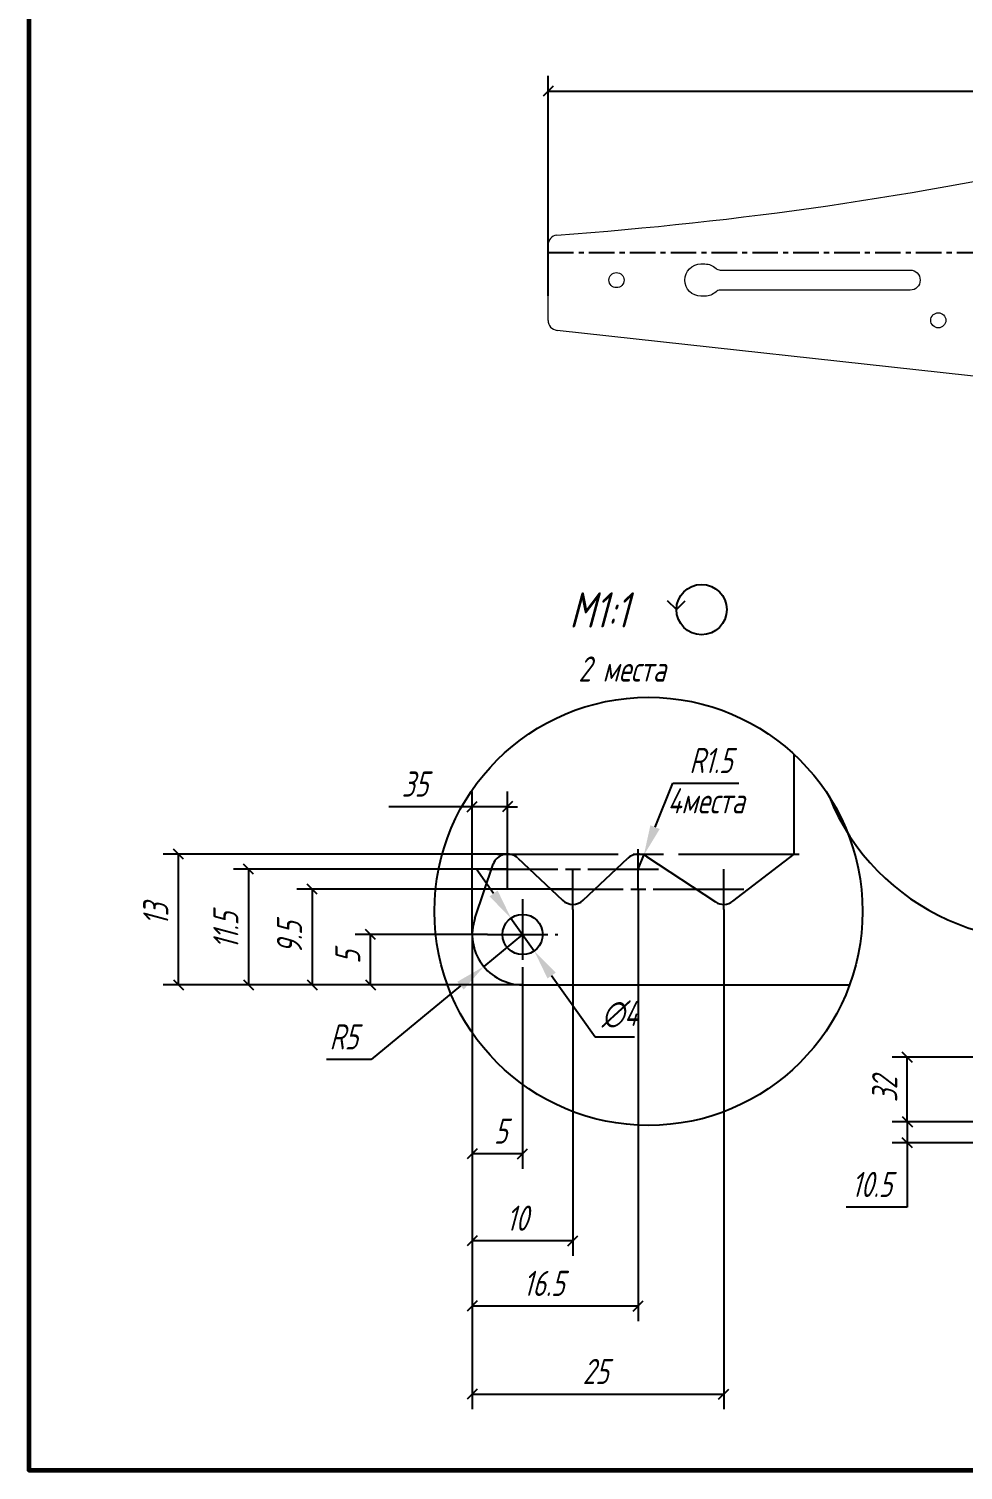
# Model space of a CAD drawing. Header units: millimetres. Extents: x -1663 to 315, y -5077 to -2701.
# Drawn here: x -1663.4 to -1570.5, y -2987.7 to -2844.4 of the extents above; entities that cross this region are included whole.
import ezdxf

# ---------------------------------------------------------------- set-up
doc = ezdxf.new("R2010")
doc.units = ezdxf.units.MM
for name, pattern in [('AM_ISO08W050', [18, 12, -1.5, 3, -1.5]), ('AM_ISO08W050x2', [9, 6, -0.75, 1.5, -0.75]), ('CENTERX2', [20.32, 12.7, -2.54, 2.54, -2.54])]:
    doc.linetypes.add(name, pattern=pattern)
for name, color, linetype, lineweight in [('AM_5', 92, 'Continuous', 25), ('AM_7', 4, 'AM_ISO08W050', 25), ('Print', 5, 'Continuous', 60)]:
    doc.layers.add(name, color=color, linetype=linetype, lineweight=lineweight)
doc.styles.add('STYLE25', font='simplex.shx', dxfattribs={"width": 0.7, "oblique": 15, "height": 2.5})
doc.styles.add('STYLE35', font='simplex.shx', dxfattribs={"width": 0.7, "oblique": 15, "height": 3.5})
doc.dimstyles.new('M1-10$0', dxfattribs={"dimtxt": 3.5, "dimasz": 1, "dimexe": 1.5, "dimexo": 0, "dimgap": 1, "dimtad": 3, "dimtoh": 1, "dimlfac": 10, "dimrnd": 0.1, "dimdsep": 46, "dimtxsty": 'STYLE25', "dimblk1": 'OBLIQUE', "dimblk2": 'OBLIQUE', "dimsah": 1, "dimcen": -2, "dimclrd": 3, "dimclre": 3, "dimclrt": 2, "dimadec": 0, "dimazin": 0, "dimtp": 0.25, "dimtm": 0.25, "dimtfac": 0.6, "dimtmove": 0, "dimatfit": 0, "dimldrblk": 'OBLIQUE', "dimfxl": 0, "dimtvp": 1, "dimtolj": 1, "dimlwd": -1, "dimlwe": -1, "dimarcsym": 0})
doc.dimstyles.new('M1-10$3', dxfattribs={"dimtxt": 3.5, "dimasz": 3, "dimexe": 2, "dimexo": 0, "dimgap": 1, "dimtad": 1, "dimtoh": 1, "dimlfac": 10, "dimrnd": 0.1, "dimdsep": 46, "dimtxsty": 'STYLE25', "dimcen": 2, "dimclrd": 3, "dimclre": 3, "dimclrt": 2, "dimadec": 0, "dimazin": 0, "dimtp": 0.25, "dimtm": 0.25, "dimtfac": 0.6, "dimtmove": 0, "dimatfit": 0, "dimldrblk": 'DOTSMALL', "dimfxl": 0, "dimtvp": 1, "dimtolj": 1, "dimlwd": -1, "dimlwe": -1, "dimarcsym": 0})
doc.dimstyles.new('M1-10$4', dxfattribs={"dimtxt": 3.5, "dimasz": 3, "dimexe": 2, "dimexo": 0, "dimgap": 2, "dimtad": 1, "dimtoh": 1, "dimdec": 1, "dimlfac": 10, "dimrnd": 0.5, "dimdsep": 46, "dimtxsty": 'STYLE25', "dimblk1": 'OBLIQUE', "dimsah": 1, "dimcen": 2, "dimclrd": 3, "dimclre": 3, "dimclrt": 2, "dimadec": 0, "dimazin": 0, "dimtm": 1e-09, "dimtfac": 0.6, "dimtdec": 1, "dimtofl": 0, "dimtmove": 0, "dimatfit": 0, "dimldrblk": 'DOTSMALL', "dimfxl": 0, "dimtolj": 1, "dimlwd": -1, "dimlwe": -1, "dimarcsym": 0})

# ---------------------------------------------------------------- blocks, each defined once
blk = doc.blocks.new('*D984')
at = {"color": 3}
for p, q in [((-1601.11, -2923.8), (-1599.36, -2919.43)), ((-1599.36, -2919.43), (-1592.77, -2919.43)), ((-1602.79, -2927.98), (-1602.23, -2926.59))]:
    blk.add_line(p, q, dxfattribs=at)
blk.add_solid([(-1601.58, -2923.62), (-1600.65, -2923.99), (-1602.23, -2926.59)], dxfattribs=at)
at = {"layer": 'Defpoints', "color": 0}
for p in [(-1602.23, -2926.59), (-1602.79, -2927.98)]:
    blk.add_point(p, dxfattribs=at)
at = {"color": 2, "insert": (-1595.57, -2917.18), "char_height": 2.5, "attachment_point": 5, "style": 'STYLE25'}
blk.add_mtext('\\A1;R1.5', dxfattribs=at)
blk = doc.blocks.new('_DotSmall')
at = {"color": 0, "const_width": 0.5}
blk.add_lwpolyline([(-0.0625, 0, 1), (0.0625, 0, 1)], format="xyb", close=True, dxfattribs=at)
blk = doc.blocks.new('_OBLIQUE')
at = {"color": 0, "linetype": 'ByBlock'}
blk.add_line((-0.5, -0.5), (0.5, 0.5), dxfattribs=at)
blk = doc.blocks.new('*D985')
at = {"color": 3}
for p, q in [((-1594.29, -2931.98), (-1594.29, -2981.68)), ((-1619.29, -2934.48), (-1619.29, -2981.68)), ((-1619.29, -2980.18), (-1594.29, -2980.18))]:
    blk.add_line(p, q, dxfattribs=at)
at = {"layer": 'Defpoints', "color": 0}
for p in [(-1594.29, -2931.98), (-1619.29, -2934.48), (-1594.29, -2980.18)]:
    blk.add_point(p, dxfattribs=at)
at = {"color": 3, "rotation": 180}
blk.add_blockref('_OBLIQUE', (-1619.29, -2980.18), dxfattribs=at)
at = {"color": 3}
blk.add_blockref('_OBLIQUE', (-1594.29, -2980.18), dxfattribs=at)
at = {"color": 2, "insert": (-1607.03, -2977.93), "char_height": 2.5, "attachment_point": 5, "style": 'STYLE25'}
blk.add_mtext('\\A1;25', dxfattribs=at)
blk = doc.blocks.new('*D986')
at = {"color": 3}
for p, q in [((-1615.79, -2926.48), (-1650.01, -2926.48)), ((-1648.51, -2939.48), (-1648.51, -2926.48)), ((-1614.29, -2939.48), (-1650.01, -2939.48))]:
    blk.add_line(p, q, dxfattribs=at)
at = {"layer": 'Defpoints', "color": 0}
for p in [(-1648.51, -2926.48), (-1615.79, -2926.48), (-1614.29, -2939.48)]:
    blk.add_point(p, dxfattribs=at)
at = {"color": 3}
for p, rotation in [((-1648.51, -2926.48), 90), ((-1648.51, -2939.48), 270)]:
    blk.add_blockref('_OBLIQUE', p, dxfattribs=dict(at, rotation=rotation))
at = {"color": 2, "insert": (-1650.76, -2932.49), "char_height": 2.5, "attachment_point": 5, "rotation": 90, "style": 'STYLE25'}
blk.add_mtext('\\A1;13', dxfattribs=at)
blk = doc.blocks.new('*D987')
at = {"color": 3}
for p, q in [((-1615.79, -2927.98), (-1643.04, -2927.98)), ((-1641.54, -2927.98), (-1641.54, -2939.48)), ((-1614.29, -2939.48), (-1643.04, -2939.48))]:
    blk.add_line(p, q, dxfattribs=at)
at = {"layer": 'Defpoints', "color": 0}
for p in [(-1615.79, -2927.98), (-1641.54, -2939.48), (-1614.29, -2939.48)]:
    blk.add_point(p, dxfattribs=at)
at = {"color": 3}
for p, rotation in [((-1641.54, -2927.98), 90), ((-1641.54, -2939.48), 270)]:
    blk.add_blockref('_OBLIQUE', p, dxfattribs=dict(at, rotation=rotation))
at = {"color": 2, "insert": (-1643.79, -2934.1), "char_height": 2.5, "attachment_point": 5, "rotation": 90, "style": 'STYLE25'}
blk.add_mtext('\\A1;11.5', dxfattribs=at)
blk = doc.blocks.new('*D988')
at = {"color": 3}
for p, q in [((-1619.29, -2934.48), (-1619.29, -2957.78)), ((-1614.29, -2937.98), (-1614.29, -2957.78)), ((-1614.29, -2956.28), (-1619.29, -2956.28))]:
    blk.add_line(p, q, dxfattribs=at)
at = {"layer": 'Defpoints', "color": 0}
for p in [(-1619.29, -2934.48), (-1614.29, -2937.98), (-1619.29, -2956.28)]:
    blk.add_point(p, dxfattribs=at)
at = {"color": 3, "rotation": 180}
blk.add_blockref('_OBLIQUE', (-1619.29, -2956.28), dxfattribs=at)
at = {"color": 3}
blk.add_blockref('_OBLIQUE', (-1614.29, -2956.28), dxfattribs=at)
at = {"color": 2, "insert": (-1616.47, -2954.03), "char_height": 2.5, "attachment_point": 5, "style": 'STYLE25'}
blk.add_mtext('\\A1;5', dxfattribs=at)
blk = doc.blocks.new('*D989')
at = {"color": 3}
for p, q in [((-1617.17, -2930.4), (-1618.91, -2927.95)), ((-1615.44, -2932.85), (-1613.13, -2936.11)), ((-1611.4, -2938.56), (-1607.08, -2944.66)), ((-1607.08, -2944.66), (-1603.16, -2944.66))]:
    blk.add_line(p, q, dxfattribs=at)
for points in [[(-1616.77, -2930.11), (-1617.58, -2930.69), (-1615.44, -2932.85)], [(-1610.99, -2938.27), (-1611.81, -2938.85), (-1613.13, -2936.11)]]:
    blk.add_solid(points, dxfattribs=at)
at = {"layer": 'Defpoints', "color": 0}
for p in [(-1615.44, -2932.85), (-1613.13, -2936.11)]:
    blk.add_point(p, dxfattribs=at)
at = {"color": 2, "insert": (-1604.62, -2942.41), "char_height": 2.5, "attachment_point": 5, "style": 'STYLE25'}
blk.add_mtext('\\A1;∅4', dxfattribs=at)
blk = doc.blocks.new('*D990')
at = {"color": 3}
for p, q in [((-1609.29, -2931.98), (-1609.29, -2966.44)), ((-1619.29, -2934.48), (-1619.29, -2966.44)), ((-1609.29, -2964.94), (-1619.29, -2964.94))]:
    blk.add_line(p, q, dxfattribs=at)
at = {"layer": 'Defpoints', "color": 0}
for p in [(-1609.29, -2931.98), (-1619.29, -2934.48), (-1619.29, -2964.94)]:
    blk.add_point(p, dxfattribs=at)
at = {"color": 3, "rotation": 180}
blk.add_blockref('_OBLIQUE', (-1619.29, -2964.94), dxfattribs=at)
at = {"color": 3}
blk.add_blockref('_OBLIQUE', (-1609.29, -2964.94), dxfattribs=at)
at = {"color": 2, "insert": (-1614.82, -2962.69), "char_height": 2.5, "attachment_point": 5, "style": 'STYLE25'}
blk.add_mtext('\\A1;10', dxfattribs=at)
blk = doc.blocks.new('*D991')
at = {"color": 3}
for p, q in [((-1617.79, -2934.48), (-1630.92, -2934.48)), ((-1629.42, -2939.48), (-1629.42, -2934.48)), ((-1614.29, -2939.48), (-1630.92, -2939.48))]:
    blk.add_line(p, q, dxfattribs=at)
at = {"layer": 'Defpoints', "color": 0}
for p in [(-1629.42, -2934.48), (-1617.79, -2934.48), (-1614.29, -2939.48)]:
    blk.add_point(p, dxfattribs=at)
at = {"color": 3}
for p, rotation in [((-1629.42, -2934.48), 90), ((-1629.42, -2939.48), 270)]:
    blk.add_blockref('_OBLIQUE', p, dxfattribs=dict(at, rotation=rotation))
at = {"color": 2, "insert": (-1631.67, -2936.73), "char_height": 2.5, "attachment_point": 5, "rotation": 90, "style": 'STYLE25'}
blk.add_mtext('\\A1;5', dxfattribs=at)
blk = doc.blocks.new('*D992')
at = {"color": 3}
for p, q in [((-1614.29, -2934.48), (-1618.14, -2937.66)), ((-1620.46, -2939.57), (-1629.36, -2946.91)), ((-1629.36, -2946.91), (-1633.78, -2946.91))]:
    blk.add_line(p, q, dxfattribs=at)
blk.add_solid([(-1620.78, -2939.18), (-1620.14, -2939.96), (-1618.14, -2937.66)], dxfattribs=at)
at = {"layer": 'Defpoints', "color": 0}
for p in [(-1614.29, -2934.48), (-1618.14, -2937.66)]:
    blk.add_point(p, dxfattribs=at)
at = {"color": 2, "insert": (-1632.07, -2944.66), "char_height": 2.5, "attachment_point": 5, "style": 'STYLE25'}
blk.add_mtext('\\A1;R5', dxfattribs=at)
blk = doc.blocks.new('*D993')
at = {"color": 3}
for p, q in [((-1609.29, -2929.98), (-1636.72, -2929.98)), ((-1635.22, -2929.98), (-1635.22, -2939.48)), ((-1614.29, -2939.48), (-1636.72, -2939.48))]:
    blk.add_line(p, q, dxfattribs=at)
at = {"layer": 'Defpoints', "color": 0}
for p in [(-1609.29, -2929.98), (-1635.22, -2939.48), (-1614.29, -2939.48)]:
    blk.add_point(p, dxfattribs=at)
at = {"color": 3}
for p, rotation in [((-1635.22, -2929.98), 90), ((-1635.22, -2939.48), 270)]:
    blk.add_blockref('_OBLIQUE', p, dxfattribs=dict(at, rotation=rotation))
at = {"color": 2, "insert": (-1637.47, -2934.8), "char_height": 2.5, "attachment_point": 5, "rotation": 90, "style": 'STYLE25'}
blk.add_mtext('\\A1;9.5', dxfattribs=at)
blk = doc.blocks.new('*D994')
at = {"color": 3}
for p, q in [((-1619.29, -2934.56), (-1619.29, -2920.27)), ((-1615.79, -2925.98), (-1615.79, -2920.27)), ((-1619.29, -2921.77), (-1627.6, -2921.77)), ((-1615.79, -2921.77), (-1619.29, -2921.77)), ((-1615.79, -2921.77), (-1614.79, -2921.77))]:
    blk.add_line(p, q, dxfattribs=at)
at = {"layer": 'Defpoints', "color": 0}
for p in [(-1615.79, -2921.77), (-1615.79, -2925.98), (-1619.29, -2934.56)]:
    blk.add_point(p, dxfattribs=at)
at = {"color": 3}
blk.add_blockref('_OBLIQUE', (-1619.29, -2921.77), dxfattribs=at)
at = {"color": 3, "rotation": 180}
blk.add_blockref('_OBLIQUE', (-1615.79, -2921.77), dxfattribs=at)
at = {"color": 2, "insert": (-1625, -2919.52), "char_height": 2.5, "attachment_point": 5, "style": 'STYLE25'}
blk.add_mtext('\\A1;35', dxfattribs=at)
blk = doc.blocks.new('*D995')
at = {"color": 3}
for p, q in [((-1602.79, -2929.98), (-1602.79, -2972.92)), ((-1619.29, -2934.48), (-1619.29, -2972.92)), ((-1602.79, -2971.42), (-1619.29, -2971.42))]:
    blk.add_line(p, q, dxfattribs=at)
at = {"layer": 'Defpoints', "color": 0}
for p in [(-1602.79, -2929.98), (-1619.29, -2934.48), (-1619.29, -2971.42)]:
    blk.add_point(p, dxfattribs=at)
at = {"color": 3, "rotation": 180}
blk.add_blockref('_OBLIQUE', (-1619.29, -2971.42), dxfattribs=at)
at = {"color": 3}
blk.add_blockref('_OBLIQUE', (-1602.79, -2971.42), dxfattribs=at)
at = {"color": 2, "insert": (-1612.18, -2969.17), "char_height": 2.5, "attachment_point": 5, "style": 'STYLE25'}
blk.add_mtext('\\A1;16.5', dxfattribs=at)
blk = doc.blocks.new('*D1002')
at = {"layer": 'AM_5', "color": 3, "linetype": 'ByBlock'}
for p, q in [((-1576.03, -2953.09), (-1576.03, -2952.09)), ((-1559.63, -2953.09), (-1577.53, -2953.09)), ((-1576.03, -2953.09), (-1576.03, -2955.19)), ((-1564.03, -2955.19), (-1577.53, -2955.19)), ((-1576.03, -2955.19), (-1576.03, -2961.58)), ((-1576.03, -2961.58), (-1582.12, -2961.58))]:
    blk.add_line(p, q, dxfattribs=at)
at = {"layer": 'Defpoints', "color": 0}
for p in [(-1559.63, -2953.09), (-1576.03, -2955.19), (-1564.03, -2955.19)]:
    blk.add_point(p, dxfattribs=at)
at = {"layer": 'AM_5', "color": 3}
for p, rotation in [((-1576.03, -2953.09), 270), ((-1576.03, -2955.19), 90)]:
    blk.add_blockref('_OBLIQUE', p, dxfattribs=dict(at, rotation=rotation))
at = {"layer": 'AM_5', "color": 2, "insert": (-1579.57, -2959.33), "char_height": 2.5, "attachment_point": 5, "style": 'STYLE25'}
blk.add_mtext('\\A1;10.5', dxfattribs=at)
blk = doc.blocks.new('*D1032')
at = {"layer": 'AM_5', "color": 3, "linetype": 'ByBlock'}
for p, q in [((-1611.75, -2870.96), (-1611.75, -2849.11)), ((-1345.76, -2869.66), (-1345.76, -2849.11)), ((-1611.75, -2850.61), (-1345.76, -2850.61))]:
    blk.add_line(p, q, dxfattribs=at)
at = {"layer": 'Defpoints', "color": 0}
for p in [(-1345.76, -2850.61), (-1345.76, -2869.66), (-1611.75, -2870.96)]:
    blk.add_point(p, dxfattribs=at)
at = {"layer": 'AM_5', "color": 3, "rotation": 180}
blk.add_blockref('_OBLIQUE', (-1611.75, -2850.61), dxfattribs=at)
at = {"layer": 'AM_5', "color": 3}
blk.add_blockref('_OBLIQUE', (-1345.76, -2850.61), dxfattribs=at)
at = {"layer": 'AM_5', "color": 2, "insert": (-1475.88, -2848.36), "char_height": 2.5, "attachment_point": 5, "style": 'STYLE25'}
blk.add_mtext('\\A1;1330', dxfattribs=at)

msp = doc.modelspace()

# ---------------------------------------------------------------- linework, layer by layer
at = {"color": 7, "linetype": 'Continuous', "lineweight": 15}
for p, q in [((-1611.75224, -2873.41091), (-1611.75224, -2865.9141)), ((-1552.29731, -2880.84699), (-1610.86158, -2874.40491))]:
    msp.add_line(p, q, dxfattribs=at)
at = {"color": 6, "linetype": 'CENTERX2', "ltscale": 0.2}
msp.add_line((-1611.75224, -2866.66052), (-1496.55826, -2866.66052), dxfattribs=at)
at = {"color": 2, "ltscale": 0.3}
for q in [(-1599.87359, -2901.28624), (-1598.10582, -2901.28624)]:
    msp.add_line((-1598.98971, -2902.17012), q, dxfattribs=at)
for p, q in [((-1587.28651, -2926.48139), (-1587.28651, -2916.57331)), ((-1593.37098, -2931.16959), (-1587.28651, -2926.48139)), ((-1619.02391, -2932.88233), (-1617.20773, -2927.50168)), ((-1614.75819, -2926.88935), (-1610.31483, -2931.07344)), ((-1608.25819, -2931.07344), (-1603.81483, -2926.88935)), ((-1601.96222, -2926.72818), (-1595.1108, -2931.23461)), ((-1614.28651, -2939.48139), (-1581.77182, -2939.48139))]:
    msp.add_line(p, q)
at = {"color": 3}
for p, q in [((-1615.78651, -2929.98139), (-1615.78651, -2925.98139)), ((-1602.78651, -2929.98139), (-1602.78651, -2925.98139)), ((-1617.78651, -2927.98139), (-1613.78651, -2927.98139)), ((-1609.28651, -2931.98139), (-1609.28651, -2927.98139)), ((-1604.78651, -2927.98139), (-1600.78651, -2927.98139)), ((-1594.28651, -2931.98139), (-1594.28651, -2927.98139)), ((-1611.28651, -2929.98139), (-1607.28651, -2929.98139)), ((-1596.28651, -2929.98139), (-1592.28651, -2929.98139))]:
    msp.add_line(p, q, dxfattribs=at)
at = {"color": 7, "linetype": 'Continuous', "lineweight": 15}
msp.add_lwpolyline([(-1594.64227, -2870.40694, 0.19140136), (-1595.05408, -2870.57058, -0.191401296), (-1596.15224, -2871.00694), (-1596.55224, -2871.00694, -1), (-1596.55224, -2867.80694), (-1596.15224, -2867.80694, -0.191401296), (-1595.05408, -2868.24331, 0.191401296), (-1594.64227, -2868.40694), (-1575.75224, -2868.40694, -1), (-1575.75224, -2870.40694)], format="xyb", close=True, dxfattribs=at)
for centre in [(-1604.95224, -2869.40694), (-1572.95224, -2873.40694)]:
    msp.add_circle(centre, 0.75, dxfattribs=at)
at = {"color": 2, "ltscale": 0.3}
msp.add_circle((-1596.48971, -2902.17012), 2.5, dxfattribs=at)
at = {"color": 3}
msp.add_circle((-1601.76476, -2932.1765), 21.28565, dxfattribs=at)
msp.add_circle((-1614.28651, -2934.48139), 2)
at = {"color": 7, "linetype": 'Continuous', "lineweight": 15}
for centre, radius, start, end in [((-1636.94934, -2497.921), 367.92711, 274.060523, 282.5110763), ((-1610.75224, -2865.9141), 1, 98.2857997, 180), ((-1610.75224, -2873.41091), 1, 180, 263.7227028)]:
    msp.add_arc(centre, radius, start, end, dxfattribs=at)
at = {"color": 3}
msp.add_arc((-1562.68763, -2912.2375), 22.77203, 201.919727, 289.8168257, dxfattribs=at)
for centre, radius, start, end in [((-1615.78651, -2927.98139), 1.5, 46.7213475, 161.3484394), ((-1602.78651, -2927.98139), 1.5, 56.6656235, 133.2786525), ((-1609.28651, -2929.98139), 1.5, 226.7213475, 313.2786525), ((-1594.28651, -2929.98139), 1.5, 236.6656235, 307.6149003), ((-1614.28651, -2934.48139), 5, 161.3484394, 270)]:
    msp.add_arc(centre, radius, start, end)
at = {"layer": 'AM_7'}
msp.add_line((-1616.78651, -2926.48139), (-1585.30072, -2926.48139), dxfattribs=at)
at = {"layer": 'AM_7', "linetype": 'AM_ISO08W050x2'}
for p, q in [((-1616.78651, -2927.98139), (-1601.78651, -2927.98139)), ((-1610.28651, -2929.98139), (-1593.28651, -2929.98139)), ((-1614.28651, -2930.98139), (-1614.28651, -2937.98139)), ((-1617.78651, -2934.48139), (-1610.78651, -2934.48139))]:
    msp.add_line(p, q, dxfattribs=at)
at = {"layer": 'Print'}
msp.add_lwpolyline([(-1284.99256, -2987.74395), (-1284.99256, -2703.00381), (-1663.38427, -2703.00381), (-1663.38427, -2987.74395)], close=True, dxfattribs=at)

# ---------------------------------------------------------------- texts
at = {"color": 2, "oblique": 15, "width": 0.7}
for s, height, style, p in [('M1:1', 3.5, 'STYLE35', (-1609.63094, -2903.9568)), ('2 места', 2.5, 'STYLE25', (-1608.74094, -2909.33031)), ('4места', 2.5, 'STYLE25', (-1599.87695, -2922.43396))]:
    msp.add_text(s, height=height, dxfattribs=dict(at, style=style)).set_placement(p)

# ---------------------------------------------------------------- dimensions: what is measured, and where the dimension line sits
for center, mpoint, picture, middle in [((-1602.78651, -2927.98139), (-1602.22853, -2926.58904), '*D984', (-1595.56689, -2919.43138)), ((-1614.28651, -2934.48139), (-1618.14435, -2937.66213), '*D992', (-1632.06998, -2946.90933))]:
    dim = msp.add_radius_dim(center=center, mpoint=mpoint, dimstyle='M1-10$4', override={"dimgap": 1, "dimdec": 2, "dimlfac": 1, "dimrnd": 0.1, "dimsah": 0, "dimtp": 0.25, "dimtm": 0.25, "dimtdec": 2, "dimtofl": 1, "dimtvp": 1})
    dim.commit()
    dim.dimension.update_dxf_attribs({"geometry": picture, "text_midpoint": middle, "dimtype": 164})
dim = msp.add_linear_dim(base=(-1615.78651, -2921.76966), p1=(-1619.28593, -2934.55783), p2=(-1615.78651, -2925.98139), dimstyle='M1-10$0')
dim.commit()
dim.dimension.update_dxf_attribs({"geometry": '*D994', "text_midpoint": (-1625.0001, -2921.76966), "dimtype": 160})
for base, p1, p2, picture, middle in [((-1648.50714, -2926.48139), (-1614.28651, -2939.48139), (-1615.78651, -2926.48139), '*D986', (-1648.50714, -2932.49395)), ((-1641.54088, -2939.48139), (-1615.78651, -2927.98139), (-1614.28651, -2939.48139), '*D987', (-1641.54088, -2934.10443)), ((-1635.21925, -2939.48139), (-1609.28651, -2929.98139), (-1614.28651, -2939.48139), '*D993', (-1635.21925, -2934.80142)), ((-1629.41628, -2934.48139), (-1614.28651, -2939.48139), (-1617.78651, -2934.48139), '*D991', (-1629.41628, -2936.73068))]:
    dim = msp.add_linear_dim(base=base, p1=p1, p2=p2, angle=90, dimstyle='M1-10$0', override={"dimlfac": 1})
    dim.commit()
    dim.dimension.update_dxf_attribs({"geometry": picture, "text_midpoint": middle, "dimtype": 160})
dim = msp.add_diameter_dim_2p(p1=(-1615.44184, -2932.84884), p2=(-1613.13118, -2936.11395), dimstyle='M1-10$3', override={"dimlfac": 1})
dim.commit()
dim.dimension.update_dxf_attribs({"geometry": '*D989', "text_midpoint": (-1604.62391, -2944.65924), "dimtype": 163})
for base, p1, p2, picture, middle in [((-1619.28651, -2971.42313), (-1602.78651, -2929.98139), (-1619.28651, -2934.48139), '*D995', (-1612.17637, -2971.42313)), ((-1594.28651, -2980.18146), (-1619.28651, -2934.48139), (-1594.28651, -2931.98139), '*D985', (-1607.02737, -2980.18146)), ((-1619.28651, -2964.93574), (-1609.28651, -2931.98139), (-1619.28651, -2934.48139), '*D990', (-1614.81769, -2964.93574)), ((-1619.28651, -2956.27969), (-1614.28651, -2937.98139), (-1619.28651, -2934.48139), '*D988', (-1616.47122, -2956.27969))]:
    dim = msp.add_linear_dim(base=base, p1=p1, p2=p2, dimstyle='M1-10$0', override={"dimlfac": 1})
    dim.commit()
    dim.dimension.update_dxf_attribs({"geometry": picture, "text_midpoint": middle, "dimtype": 160})
at = {"layer": 'AM_5'}
dim = msp.add_linear_dim(base=(-1345.76429, -2850.61355), p1=(-1611.75224, -2870.95627), p2=(-1345.76429, -2869.66251), dimstyle='M1-10$0', override={"dimdec": 0, "dimlfac": 5, "dimarcsym": 1}, dxfattribs=at)
dim.commit()
dim.dimension.update_dxf_attribs({"geometry": '*D1032', "text_midpoint": (-1475.87874, -2850.61355), "dimtype": 160})
msp.add_linear_dim(base=(-1576.03087, -2946.69091), p1=(-1559.63351, -2953.09091), p2=(-1558.72698, -2946.69091), angle=90, dimstyle='M1-10$0', override={"dimdec": 1, "dimlfac": 5, "dimarcsym": 1}, dxfattribs=at).render()
dim = msp.add_linear_dim(base=(-1576.03087, -2955.19091), p1=(-1559.63351, -2953.09091), p2=(-1564.03087, -2955.19091), angle=90, dimstyle='M1-10$0', override={"dimdec": 1, "dimlfac": 5, "dimarcsym": 1}, dxfattribs=at)
dim.commit()
dim.dimension.update_dxf_attribs({"geometry": '*D1002', "text_midpoint": (-1579.57414, -2961.57592), "dimtype": 160})

doc.saveas('drawing.dxf')
